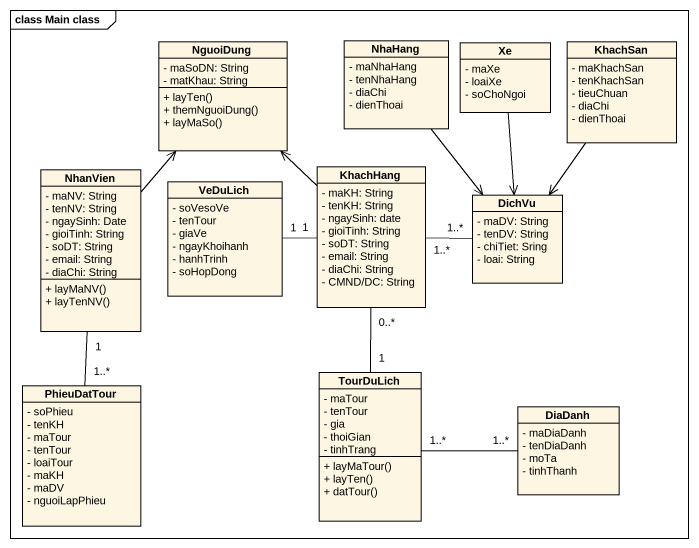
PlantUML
@startuml
mainframe class Main class
hide circle
hide empty members
skinparam classAttributeIconSize 0
class NguoiDung {
  - maSoDN: String
  - matKhau: String
  + layTen()
  + themNguoiDung()
  + layMaSo()
}
class NhaHang {
  - maNhaHang
  - tenNhaHang
  - diaChi
  - dienThoai
}
class Xe {
  - maXe
  - loaiXe
  - soChoNgoi
}
class KhachSan {
  - maKhachSan
  - tenKhachSan
  - tieuChuan
  - diaChi
  - dienThoai
}
class NhanVien {
  - maNV: String
  - tenNV: String
  - ngaySinh: Date
  - gioiTinh: String
  - soDT: String
  - email: String
  - diaChi: String
  + layMaNV()
  + layTenNV()
}
class VeDuLich {
  - soVesoVe
  - tenTour
  - giaVe
  - ngayKhoihanh
  - hanhTrinh
  - soHopDong
}
class KhachHang {
  - maKH: String
  - tenKH: String
  - ngaySinh: date
  - gioiTinh: String
  - soDT: String
  - email: String
  - diaChi: String
  - CMND/DC: String
}
class DichVu {
  - maDV: String
  - tenDV: String
  - chiTiet: Sring
  - loai: String
}
class PhieuDatTour {
  - soPhieu
  - tenKH
  - maTour
  - tenTour
  - loaiTour
  - maKH
  - maDV
  - nguoiLapPhieu
}
class TourDuLich {
  - maTour
  - tenTour
  - gia
  - thoiGian
  - tinhTrang
  + layMaTour()
  + layTen()
  + datTour()
}
class DiaDanh {
  - maDiaDanh
  - tenDiaDanh
  - moTa
  - tinhThanh
}
NhaHang --> DichVu
Xe --> DichVu
KhachSan --> DichVu
NhanVien -up-> NguoiDung
NhanVien "1" -- "1..*" PhieuDatTour
KhachHang -up-> NguoiDung
KhachHang "1" -left- "1" VeDuLich
KhachHang "0..*" -- "1" TourDuLich
DichVu "1..*" -left- "1..*" KhachHang
TourDuLich "1..*" -right- "1..*" DiaDanh
@enduml
